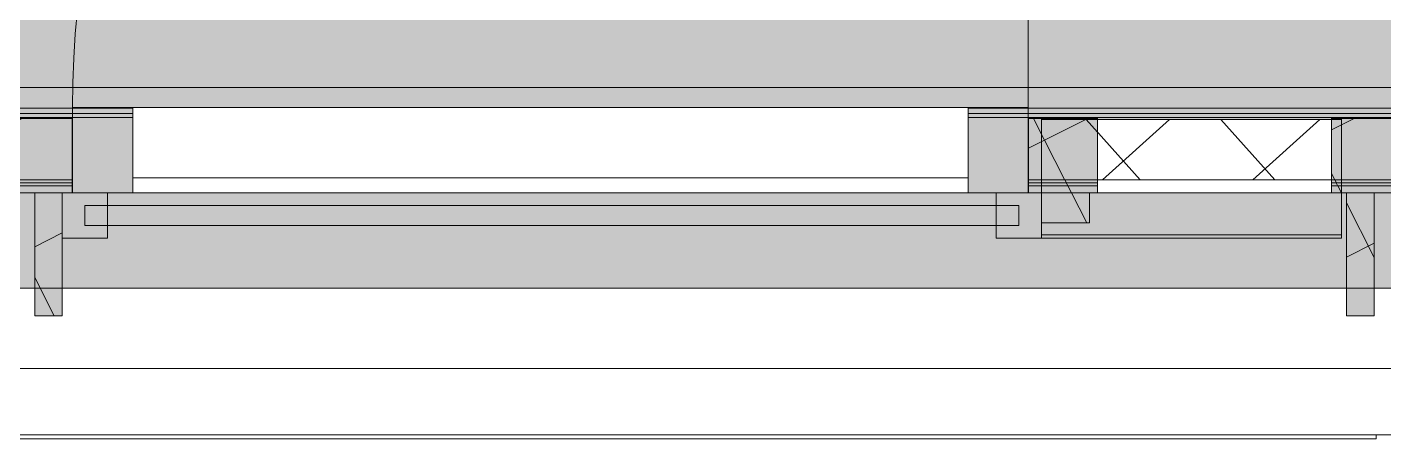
# Model space of a CAD drawing. Header units: metres. Extents: x 101 to 346, y 66 to 213.
# Drawn here: x 144.905 to 146.258, y 84.577 to 84.987 of the extents above; entities that cross this region are included whole.
import ezdxf

# ---------------------------------------------------------------- set-up
doc = ezdxf.new("R2010")
doc.units = ezdxf.units.M
doc.header["$MEASUREMENT"] = 0
for name, pattern in [('Strichlinie_ eng', [0.0023, 0.0015, -0.0008]), ('Strichpunktlinie', [0.006703, 0.003528, -0.001764, 0, -0.001411]), ('Wipeout_Contour', [1, 0, -1])]:
    doc.linetypes.add(name, pattern=pattern)
for name, color, linetype in [('10  Fassade', 7, 'Continuous'), ('10  Fassade_Deckschraffur', 7, 'Continuous'), ('10  Fassade_Schnittschraffur', 7, 'Continuous'), ('10  Wand Massiv_Deckschraffur', 7, 'Continuous'), ('10  Wand Massiv_Fenster', 7, 'Continuous'), ('20  Absturzsicherung', 7, 'Continuous')]:
    doc.layers.add(name, color=color, linetype=linetype)
pattern_1 = [(26.86749, (13.479, 22.35165), (-0.05423143, 0.10704649), []), (116.86749, (13.479, 22.35165), (0.10704649, 0.05423143), [])]

msp = doc.modelspace()

# ---------------------------------------------------------------- wipeouts: each hides what was drawn before it
at = {"color": 254, "linetype": 'Wipeout_Contour', "lineweight": 0, "ltscale": 647.942775}
msp.add_wipeout([(148.1904, 85.1018), (127.4054, 85.1018), (127.4054, 84.9063), (148.1904, 84.9063)], dxfattribs=at).dxf.layer = '10  Fassade_Deckschraffur'
at = {"color": 254, "linetype": 'Wipeout_Contour', "lineweight": 0, "ltscale": 647.577574}
msp.add_wipeout([(148.1904, 84.8317), (127.4054, 84.8317), (127.4054, 84.8287), (148.1904, 84.8287)], dxfattribs=at).dxf.layer = '10  Fassade_Deckschraffur'
at = {"color": 254, "linetype": 'Wipeout_Contour', "lineweight": 0, "ltscale": 647.123138}
msp.add_wipeout([(148.1904, 84.6469), (127.4054, 84.6469), (127.4054, 84.5809), (148.1904, 84.5809)], dxfattribs=at).dxf.layer = '10  Fassade_Deckschraffur'

# ---------------------------------------------------------------- next in the draw order: linework, layer by layer
at = {"layer": '10  Fassade', "color": 7, "linetype": 'Strichpunktlinie', "lineweight": 13, "ltscale": 1000}
msp.add_line((148.1904, 84.9269), (127.4054, 84.9269), dxfattribs=at)
at = {"layer": '10  Fassade', "color": 7, "linetype": 'Continuous', "lineweight": 13, "ltscale": 1000, "flags": 128}
msp.add_lwpolyline([(148.1904, 84.5809), (127.4054, 84.5809)], dxfattribs=at)

# ---------------------------------------------------------------- next in the draw order: wipeouts: each hides what was drawn before it
at = {"color": 254, "linetype": 'Wipeout_Contour', "lineweight": 0, "ltscale": 647.382991}
msp.add_wipeout([(127.4054, 84.8287), (127.4054, 84.6469), (148.1904, 84.6469), (148.1904, 84.8287)], dxfattribs=at).dxf.layer = '10  Fassade_Deckschraffur'

# ---------------------------------------------------------------- next in the draw order: hatches: boundary and pattern name
at = {"layer": '10  Fassade', "linetype": 'Continuous', "lineweight": 0, "true_color": 0xffffff}
msp.add_hatch(color=7, dxfattribs=at).paths.add_polyline_path([(146.2154, 84.7769), (146.2154, 84.7799), (145.9164, 84.7799), (145.9164, 84.7769)])
at = {"layer": '10  Fassade_Schnittschraffur', "linetype": 'Continuous', "lineweight": 0, "true_color": 0xffffff}
for points in [[(144.9404, 84.6994), (144.9404, 84.8219), (144.9129, 84.8219), (144.9129, 84.6994)], [(145.9164, 84.8219), (145.9164, 84.7919), (145.9644, 84.7919), (145.9644, 84.8219)], [(146.2204, 84.6994), (146.2479, 84.6994), (146.2479, 84.8219), (146.2204, 84.8219)]]:
    msp.add_hatch(color=7, dxfattribs=at).paths.add_polyline_path(points)
at = {"layer": '10  Fassade_Schnittschraffur', "linetype": 'Continuous', "lineweight": 13, "true_color": 0x000100}
h = msp.add_hatch(dxfattribs=at)
h.set_pattern_fill('Dämmung__hart_1_0008', color=98, style=0, pattern_type=2)
h.set_pattern_definition(pattern_1)
h.paths.add_polyline_path([(144.9404, 84.6994), (144.9404, 84.8219), (144.9129, 84.8219), (144.9129, 84.6994)])
h = msp.add_hatch(dxfattribs=at)
h.set_pattern_fill('Dämmung__hart_1_0008', color=98, style=0, pattern_type=2)
h.set_pattern_definition(pattern_1)
h.paths.add_polyline_path([(145.9164, 84.8219), (145.9164, 84.7919), (145.9644, 84.7919), (145.9644, 84.8219)])
h = msp.add_hatch(dxfattribs=at)
h.set_pattern_fill('Dämmung__hart_1_0008', color=98, style=0, pattern_type=2)
h.set_pattern_definition(pattern_1)
h.paths.add_polyline_path([(146.2204, 84.6994), (146.2479, 84.6994), (146.2479, 84.8219), (146.2204, 84.8219)])
at = {"layer": '20  Absturzsicherung', "linetype": 'Continuous', "lineweight": 0, "true_color": 0xffffff}
msp.add_hatch(color=7, dxfattribs=at).paths.add_polyline_path([(145.8939, 84.7894), (145.8939, 84.8094), (144.9629, 84.8094), (144.9629, 84.7894)])

# ---------------------------------------------------------------- next in the draw order: linework, layer by layer
at = {"layer": '10  Fassade', "color": 7, "linetype": 'Continuous', "lineweight": 13, "ltscale": 1000}
for p, q in [((144.9129, 84.8219), (144.9129, 84.6994)), ((144.9404, 84.8219), (144.9404, 84.6994)), ((145.9164, 84.8219), (145.9164, 84.7919)), ((145.9644, 84.8219), (145.9644, 84.7919)), ((146.2204, 84.8219), (146.2204, 84.6994)), ((146.2629, 84.8219), (146.2479, 84.8219)), ((146.2479, 84.8219), (146.2479, 84.6994)), ((145.9644, 84.7919), (145.9164, 84.7919)), ((144.9404, 84.6994), (144.9129, 84.6994)), ((146.2479, 84.6994), (146.2204, 84.6994))]:
    msp.add_line(p, q, dxfattribs=at)
at = {"layer": '10  Fassade', "color": 7, "linetype": 'Strichlinie_ eng', "lineweight": 13, "ltscale": 1000, "flags": 128}
for points in [[(127.4054, 84.8219), (128.2674, 84.8219), (128.7054, 84.8219), (129.7379, 84.8219), (130.0554, 84.8219), (130.9674, 84.8219), (131.4054, 84.8219), (132.4379, 84.8219), (132.7554, 84.8219), (133.6674, 84.8219), (134.1054, 84.8219), (135.1379, 84.8219), (135.4554, 84.8219), (136.3674, 84.8219), (136.8054, 84.8219), (137.8379, 84.8219), (138.1554, 84.8219), (139.0674, 84.8219), (139.5054, 84.8219), (140.5379, 84.8219), (140.8554, 84.8219), (141.7674, 84.8219), (142.2054, 84.8219), (143.2379, 84.8219), (143.5554, 84.8219), (144.4674, 84.8219), (144.9054, 84.8219), (145.9379, 84.8219), (146.2554, 84.8219), (147.1674, 84.8219), (147.6054, 84.8219), (148.1904, 84.8219)], [(144.9129, 84.6994), (144.9129, 84.8219)], [(144.9404, 84.8219), (144.9404, 84.6994)], [(145.9164, 84.7919), (145.9164, 84.8219)], [(145.9644, 84.8219), (145.9644, 84.7919)], [(146.2204, 84.6994), (146.2204, 84.8219)], [(146.2479, 84.8219), (146.2479, 84.6994)], [(145.9644, 84.7919), (145.9164, 84.7919)], [(144.9404, 84.6994), (144.9129, 84.6994)], [(146.2479, 84.6994), (146.2204, 84.6994)]]:
    msp.add_lwpolyline(points, dxfattribs=at)
at = {"layer": '10  Fassade', "color": 7, "linetype": 'Continuous', "lineweight": 13, "ltscale": 1000, "flags": 128}
for points in [[(144.9129, 84.8219), (144.9054, 84.8219), (144.8979, 84.8219)], [(148.1904, 84.6469), (127.4054, 84.6469)]]:
    msp.add_lwpolyline(points, dxfattribs=at)
msp.add_lwpolyline([(146.2154, 84.7769), (145.9164, 84.7769), (145.9164, 84.7799), (146.2154, 84.7799)], close=True, dxfattribs=at)
at = {"layer": '10  Wand Massiv_Fenster', "color": 7, "linetype": 'Continuous', "lineweight": 18, "ltscale": 1000}
msp.add_line((148.1904, 84.7269), (127.4054, 84.7269), dxfattribs=at)
at = {"layer": '20  Absturzsicherung', "color": 7, "linetype": 'Continuous', "lineweight": 18, "ltscale": 1000, "flags": 128}
msp.add_lwpolyline([(145.8939, 84.7894), (145.8939, 84.8094), (144.9629, 84.8094), (144.9629, 84.7894)], close=True, dxfattribs=at)

# ---------------------------------------------------------------- next in the draw order: wipeouts: each hides what was drawn before it
at = {"color": 254, "linetype": 'Wipeout_Contour', "lineweight": 0, "ltscale": 647.651333}
msp.add_wipeout([(148.1904, 84.8959), (127.4054, 84.8959), (127.4054, 84.8349), (148.1904, 84.8349)], dxfattribs=at).dxf.layer = '10  Fassade_Deckschraffur'
at = {"color": 254, "linetype": 'Wipeout_Contour', "lineweight": 0, "ltscale": 671.132935}
msp.add_wipeout([(146.2501, 84.5809), (143.5601, 84.5809), (143.5601, 84.5769), (146.2501, 84.5769)], dxfattribs=at).dxf.layer = '10  Fassade_Deckschraffur'

# ---------------------------------------------------------------- next in the draw order: linework, layer by layer
at = {"layer": '10  Fassade', "color": 7, "linetype": 'Continuous', "lineweight": 13, "ltscale": 1000, "flags": 128}
for points in [[(148.1904, 84.8349), (127.4054, 84.8349)], [(148.1904, 84.8317), (127.4054, 84.8317)], [(148.1904, 84.8287), (127.4054, 84.8287)]]:
    msp.add_lwpolyline(points, dxfattribs=at)
at = {"layer": '10  Fassade', "color": 7, "linetype": 'Continuous', "lineweight": 18, "ltscale": 1000, "flags": 128}
for points in [[(143.5601, 84.5809), (146.2501, 84.5809)], [(143.5601, 84.5769), (146.2501, 84.5769)], [(146.2501, 84.5769), (146.2501, 84.5809)]]:
    msp.add_lwpolyline(points, dxfattribs=at)

# ---------------------------------------------------------------- next in the draw order: wipeouts: each hides what was drawn before it
at = {"color": 254, "linetype": 'Wipeout_Contour', "lineweight": 0, "ltscale": 647.720894}
msp.add_wipeout([(127.4054, 84.8959), (148.1904, 84.8959), (148.1904, 84.9009), (127.4054, 84.9009)], dxfattribs=at).dxf.layer = '10  Fassade_Deckschraffur'

# ---------------------------------------------------------------- next in the draw order: wipeouts: each hides what was drawn before it
at = {"color": 254, "linetype": 'Wipeout_Contour', "lineweight": 0, "ltscale": 647.731856}
msp.add_wipeout([(127.4054, 84.9063), (127.4054, 84.9009), (148.1904, 84.9009), (148.1904, 84.9063)], dxfattribs=at).dxf.layer = '10  Fassade_Deckschraffur'

# ---------------------------------------------------------------- next in the draw order: hatches: boundary and pattern name
at = {"layer": '10  Wand Massiv_Deckschraffur', "linetype": 'Continuous', "lineweight": 0, "true_color": 0xffffff}
msp.add_hatch(color=7, dxfattribs=at).paths.add_polyline_path([(127.4054, 84.7269), (148.1904, 84.7269), (148.1904, 84.9269), (148.1904, 85.1019), (127.4054, 85.1019), (127.4054, 84.9269)])

# ---------------------------------------------------------------- next in the draw order: linework, layer by layer
at = {"layer": '10  Fassade', "color": 7, "linetype": 'Continuous', "lineweight": 13, "ltscale": 1000}
msp.add_line((145.9032, 84.9069), (145.9032, 85.8595), dxfattribs=at)
at = {"layer": '10  Fassade', "color": 7, "linetype": 'Continuous', "lineweight": 13, "ltscale": 1000, "flags": 128}
for points in [[(148.1904, 84.9063), (127.4054, 84.9063)], [(148.1904, 84.9009), (127.4054, 84.9009)], [(148.1904, 84.8959), (127.4054, 84.8959)]]:
    msp.add_lwpolyline(points, dxfattribs=at)
at = {"layer": '10  Fassade', "color": 7, "linetype": 'Strichlinie_ eng', "lineweight": 13, "ltscale": 1000, "flags": 128}
msp.add_lwpolyline([(127.4054, 84.8969), (128.2674, 84.8969), (128.7054, 84.8969), (129.7379, 84.8969), (130.0554, 84.8969), (130.9674, 84.8969), (131.4054, 84.8969), (132.4379, 84.8969), (132.7554, 84.8969), (133.6674, 84.8969), (134.1054, 84.8969), (135.1379, 84.8969), (135.4554, 84.8969), (136.3674, 84.8969), (136.8054, 84.8969), (137.8379, 84.8969), (138.1554, 84.8969), (139.0674, 84.8969), (139.5054, 84.8969), (140.5379, 84.8969), (140.8554, 84.8969), (141.7674, 84.8969), (142.2054, 84.8969), (143.2379, 84.8969), (143.5554, 84.8969), (144.4674, 84.8969), (144.9054, 84.8969), (145.9379, 84.8969), (146.2554, 84.8969), (147.1674, 84.8969), (147.6054, 84.8969), (148.1904, 84.8969)], dxfattribs=at)

# ---------------------------------------------------------------- next in the draw order: wipeouts: each hides what was drawn before it
at = {"color": 254, "linetype": 'Wipeout_Contour', "lineweight": 0, "ltscale": 673.500416}
msp.add_wipeout([(145.9034, 84.8969), (144.9504, 84.8969), (144.9504, 84.8219), (145.9034, 84.8219)], dxfattribs=at).dxf.layer = '10  Fassade_Deckschraffur'
at = {"color": 254, "linetype": 'Wipeout_Contour', "lineweight": 0, "ltscale": 675.790046}
msp.add_wipeout([(146.2054, 84.8969), (145.9724, 84.8969), (145.9724, 84.8219), (146.2054, 84.8219)], dxfattribs=at).dxf.layer = '10  Fassade_Deckschraffur'

# ---------------------------------------------------------------- next in the draw order: hatches: boundary and pattern name
at = {"layer": '10  Fassade', "linetype": 'Continuous', "lineweight": 0, "true_color": 0xffffff}
msp.add_hatch(color=7, dxfattribs=at).paths.add_polyline_path([(146.2154, 84.8949), (146.2154, 84.8969), (145.9164, 84.8969), (145.9164, 84.8949)])
at = {"layer": '10  Fassade', "linetype": 'Continuous', "lineweight": 13, "true_color": 0x000100}
h = msp.add_hatch(dxfattribs=at)
h.set_pattern_fill('Dämmung__hart_2_0008', color=98, style=0, pattern_type=2)
h.set_pattern_definition([(41.86749, (13.479, 22.35165), (-0.06674101, 0.074469036), []), (131.86749, (13.479, 22.35165), (0.074469036, 0.06674101), [])])
h.paths.add_polyline_path([(146.2154, 84.8349), (146.2154, 84.8949), (145.9164, 84.8949), (145.9164, 84.8349)])
at = {"layer": '10  Fassade_Schnittschraffur', "linetype": 'Continuous', "lineweight": 0, "true_color": 0xffffff}
for points in [[(144.8979, 84.8219), (144.9054, 84.8219), (144.9129, 84.8219), (144.9404, 84.8219), (144.9504, 84.8219), (144.9504, 84.8969), (144.8554, 84.8969), (144.8554, 84.8219)], [(144.9504, 84.8969), (144.9504, 84.8219), (144.9506, 84.8969)], [(145.9032, 84.8969), (145.9032, 84.8219), (145.9034, 84.8969)], [(145.9034, 84.8219), (145.9164, 84.8219), (145.9644, 84.8219), (145.9724, 84.8219), (145.9724, 84.8969), (145.9034, 84.8969)], [(146.2054, 84.8219), (146.2204, 84.8219), (146.2479, 84.8219), (146.2629, 84.8219), (146.2904, 84.8219), (146.3054, 84.8219), (146.3054, 84.8969), (146.2054, 84.8969)]]:
    msp.add_hatch(color=7, dxfattribs=at).paths.add_polyline_path(points)
at = {"layer": '10  Fassade_Schnittschraffur', "linetype": 'Continuous', "lineweight": 13, "true_color": 0x000100}
h = msp.add_hatch(dxfattribs=at)
h.set_pattern_fill('Dämmung__hart_1_0008', color=98, style=0, pattern_type=2)
h.set_pattern_definition(pattern_1)
h.paths.add_polyline_path([(144.8979, 84.8219), (144.9054, 84.8219), (144.9129, 84.8219), (144.9404, 84.8219), (144.9504, 84.8219), (144.9504, 84.8969), (144.8554, 84.8969), (144.8554, 84.8219)])
h = msp.add_hatch(dxfattribs=at)
h.set_pattern_fill('Dämmung__hart_1_0008', color=98, style=0, pattern_type=2)
h.set_pattern_definition(pattern_1)
h.paths.add_polyline_path([(145.9034, 84.8219), (145.9164, 84.8219), (145.9644, 84.8219), (145.9724, 84.8219), (145.9724, 84.8969), (145.9034, 84.8969)])
h = msp.add_hatch(dxfattribs=at)
h.set_pattern_fill('Dämmung__hart_1_0008', color=98, style=0, pattern_type=2)
h.set_pattern_definition(pattern_1)
h.paths.add_polyline_path([(146.2054, 84.8219), (146.2204, 84.8219), (146.2479, 84.8219), (146.2629, 84.8219), (146.2904, 84.8219), (146.3054, 84.8219), (146.3054, 84.8969), (146.2054, 84.8969)])
at = {"layer": '20  Absturzsicherung', "linetype": 'Continuous', "lineweight": 0, "true_color": 0xffffff}
for points in [[(144.9854, 84.7769), (144.9854, 84.8219), (144.9404, 84.8219), (144.9404, 84.7769)], [(145.9164, 84.7769), (145.9164, 84.8219), (145.8714, 84.8219), (145.8714, 84.7769)]]:
    msp.add_hatch(color=7, dxfattribs=at).paths.add_polyline_path(points)

# ---------------------------------------------------------------- next in the draw order: linework, layer by layer
at = {"layer": '10  Fassade', "color": 7, "linetype": 'Continuous', "lineweight": 13, "ltscale": 1000}
for p, q in [((144.9504, 84.8969), (144.8554, 84.8969)), ((144.9504, 84.8969), (144.9504, 84.8219)), ((145.9034, 84.8969), (145.9034, 84.8219)), ((145.9724, 84.8969), (145.9034, 84.8969)), ((145.9724, 84.8969), (145.9724, 84.8219)), ((146.3054, 84.8969), (146.2054, 84.8969)), ((146.2054, 84.8969), (146.2054, 84.8219)), ((144.9504, 84.8219), (144.9404, 84.8219)), ((145.9164, 84.8219), (145.9034, 84.8219)), ((145.9724, 84.8219), (145.9644, 84.8219)), ((146.2204, 84.8219), (146.2054, 84.8219))]:
    msp.add_line(p, q, dxfattribs=at)
at = {"layer": '10  Fassade', "color": 7, "linetype": 'Continuous', "lineweight": 13, "ltscale": 1000, "flags": 128}
for points in [[(144.9504, 84.8969), (145.9034, 84.8969)], [(145.9724, 84.8969), (146.2054, 84.8969)], [(144.9504, 84.8219), (145.9034, 84.8219)], [(145.9724, 84.8219), (146.2054, 84.8219)]]:
    msp.add_lwpolyline(points, dxfattribs=at)
for points in [[(144.9504, 84.8219), (144.9506, 84.8969)], [(145.9034, 84.8969), (145.9032, 84.8219)], [(146.2154, 84.8949), (145.9164, 84.8949), (145.9164, 84.8969), (146.2154, 84.8969)], [(146.2154, 84.8349), (145.9164, 84.8349), (145.9164, 84.8949), (146.2154, 84.8949)], [(146.2154, 84.7799), (145.9164, 84.7799), (145.9164, 84.8349), (146.2154, 84.8349)]]:
    msp.add_lwpolyline(points, close=True, dxfattribs=at)
at = {"layer": '20  Absturzsicherung', "color": 7, "linetype": 'Continuous', "lineweight": 18, "ltscale": 1000, "flags": 128}
for points in [[(144.9854, 84.7769), (144.9854, 84.8219), (144.9404, 84.8219), (144.9404, 84.7769)], [(145.9164, 84.7769), (145.9164, 84.8219), (145.8714, 84.8219), (145.8714, 84.7769)]]:
    msp.add_lwpolyline(points, close=True, dxfattribs=at)

# ---------------------------------------------------------------- next in the draw order: wipeouts: each hides what was drawn before it
at = {"color": 254, "linetype": 'Wipeout_Contour', "lineweight": 0, "ltscale": 673.510623}
msp.add_wipeout([(145.8432, 84.8219), (145.8432, 84.9069), (145.0106, 84.9069), (145.0106, 84.8219)], dxfattribs=at).dxf.layer = '10  Fassade_Schnittschraffur'

# ---------------------------------------------------------------- next in the draw order: hatches: boundary and pattern name
at = {"layer": '10  Fassade_Schnittschraffur', "linetype": 'Continuous', "lineweight": 0, "true_color": 0xffffff}
for points in [[(145.0106, 84.8219), (145.0106, 84.9069), (144.9506, 84.9069), (144.9506, 84.8219)], [(145.9032, 84.8219), (145.9032, 84.9069), (145.8432, 84.9069), (145.8432, 84.8219)]]:
    msp.add_hatch(color=7, dxfattribs=at).paths.add_polyline_path(points)

# ---------------------------------------------------------------- next in the draw order: linework, layer by layer
at = {"layer": '10  Fassade', "color": 7, "linetype": 'Continuous', "lineweight": 13, "ltscale": 1000}
for p, q in [((145.8432, 84.9069), (145.0106, 84.9069)), ((145.8432, 84.8369), (145.0106, 84.8369)), ((145.8432, 84.8219), (145.0106, 84.8219))]:
    msp.add_line(p, q, dxfattribs=at)
at = {"layer": '10  Fassade', "color": 7, "linetype": 'Continuous', "lineweight": 13, "ltscale": 1000, "flags": 128}
for points in [[(145.0106, 84.8219), (144.9506, 84.8219), (144.9506, 84.9069), (145.0106, 84.9069)], [(145.8432, 84.8219), (145.0106, 84.8219), (145.0106, 84.9069), (145.8432, 84.9069)], [(145.9032, 84.8219), (145.8432, 84.8219), (145.8432, 84.9069), (145.9032, 84.9069)]]:
    msp.add_lwpolyline(points, close=True, dxfattribs=at)
at = {"layer": '10  Fassade', "color": 7, "linetype": 'Continuous', "lineweight": 13, "ltscale": 1000}
msp.add_arc((145.9032, 84.9069), 0.9526, 90, 180, dxfattribs=at)

doc.saveas('drawing.dxf')
